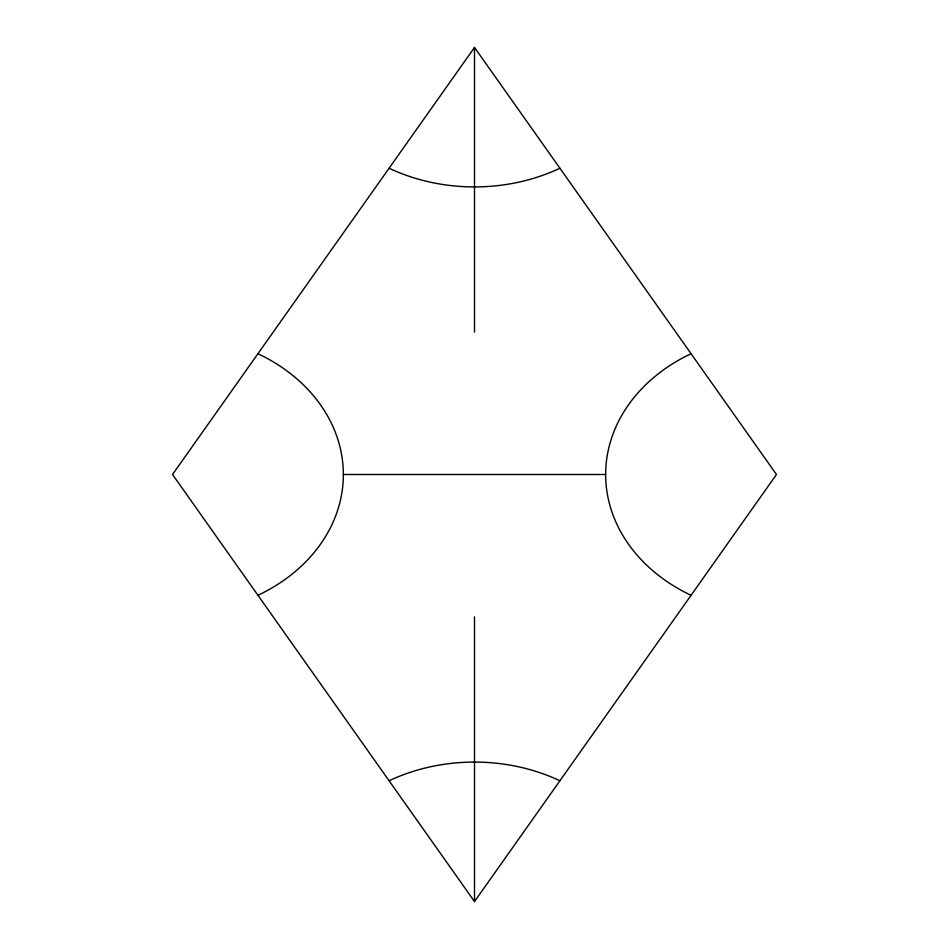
<?xml version="1.0" encoding="UTF-8"?>
<svg xmlns="http://www.w3.org/2000/svg" width="949" height="949" viewBox="0 0 949 949"><rect width="100%" height="100%" fill="white"/><g stroke="black" fill="none" stroke-linecap="round" stroke-linejoin="round"><path stroke-width="1.42" d="M474.5 47.45L172.528 474.5L474.5 901.55L776.472 474.5L474.5 47.45L474.5 332.15M257.938 353.716A170.82 139.467 0 0 1 343.348 474.5L605.652 474.5A170.82 139.467 0 0 1 691.062 353.716M474.5 616.85L474.5 901.55M389.09 780.766A170.82 139.467 0 0 1 559.91 780.766M691.062 595.284A170.82 139.467 0 0 1 605.652 474.5M343.348 474.5A170.82 139.467 0 0 1 257.938 595.284M559.91 168.234A170.82 139.467 0 0 1 389.09 168.234"/></g></svg>
